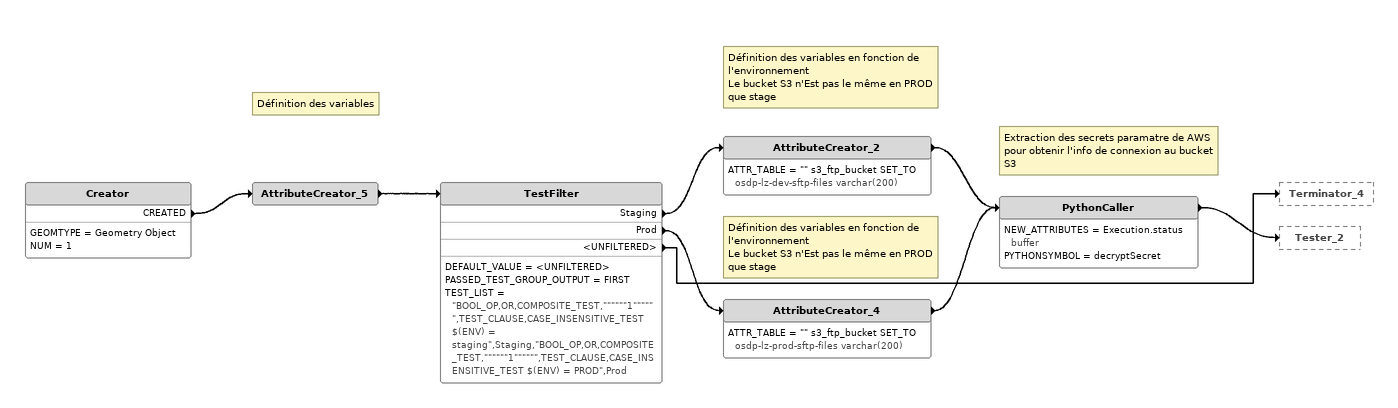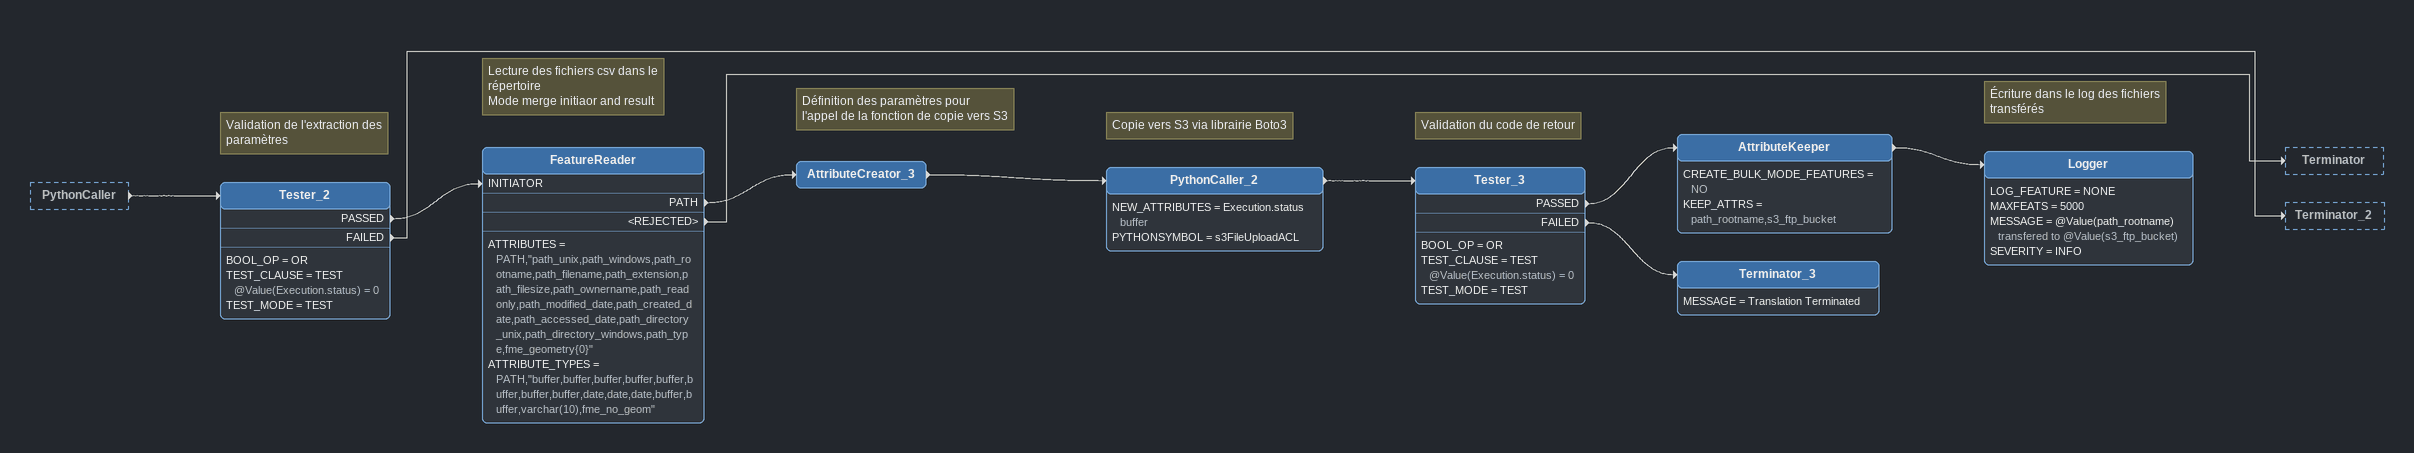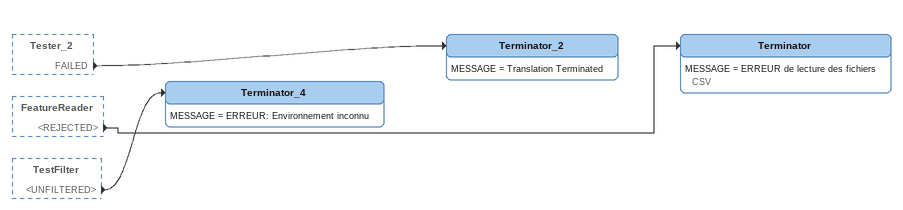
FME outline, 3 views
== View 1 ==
Creator
    GEOMTYPE = Geometry Object
    NUM = 1
    CREATED -> AttributeCreator_5
Note: Définition des variables
AttributeCreator_5
    -> TestFilter
TestFilter
    DEFAULT_VALUE = <UNFILTERED>
    PASSED_TEST_GROUP_OUTPUT = FIRST
    TEST_LIST = "BOOL_OP,OR,COMPOSITE_TEST,""""""1"""""",TEST_CLAUSE,CASE_INSENSITIVE_TEST $(ENV) = staging",Staging,"BOOL_OP,OR,COMPOSITE_TEST,""""""1"""""",TEST_CLAUSE,CASE_INSENSITIVE_TEST $(ENV) = PROD",Prod
    Staging -> AttributeCreator_2
    Prod -> AttributeCreator_4
    <UNFILTERED> -> Terminator_4
Note: Définition des variables en fonction de l'environnement / Le bucket S3 n'Est pas le même en PROD que stage
AttributeCreator_2
    ATTR_TABLE = "" s3_ftp_bucket SET_TO osdp-lz-dev-sftp-files varchar(200)
    -> PythonCaller
Note: Définition des variables en fonction de l'environnement / Le bucket S3 n'Est pas le même en PROD que stage
AttributeCreator_4
    ATTR_TABLE = "" s3_ftp_bucket SET_TO osdp-lz-prod-sftp-files varchar(200)
    -> PythonCaller
Note: Extraction des secrets paramatre de AWS pour obtenir l'info de connexion au bucket S3
PythonCaller
    NEW_ATTRIBUTES = Execution.status buffer
    PYTHONSYMBOL = decryptSecret
    -> Tester_2

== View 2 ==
PythonCaller [outside]
    -> Tester_2
Note: Validation de l'extraction des paramètres
Tester_2
    BOOL_OP = OR
    TEST_CLAUSE = TEST @Value(Execution.status) = 0
    TEST_MODE = TEST
    PASSED -> FeatureReader [INITIATOR]
    FAILED -> Terminator_2
Note: Lecture des fichiers csv dans le répertoire / Mode merge initiaor and result
FeatureReader
    ATTRIBUTES = PATH,"path_unix,path_windows,path_rootname,path_filename,path_extension,path_filesize,path_ownername,path_readonly,path_modified_date,path_created_date,path_accessed_date,path_directory_unix,path_directory_windows,path_type,fme_geometry{0}"
    ATTRIBUTE_TYPES = PATH,"buffer,buffer,buffer,buffer,buffer,buffer,buffer,buffer,date,date,date,buffer,buffer,varchar(10),fme_no_geom"
    PATH -> AttributeCreator_3
    <REJECTED> -> Terminator
Note: Définition des paramètres pour l'appel de la fonction de copie vers S3
AttributeCreator_3
    -> PythonCaller_2
Note: Copie vers S3 via librairie Boto3
PythonCaller_2
    NEW_ATTRIBUTES = Execution.status buffer
    PYTHONSYMBOL = s3FileUploadACL
    -> Tester_3
Note: Validation du code de retour
Tester_3
    BOOL_OP = OR
    TEST_CLAUSE = TEST @Value(Execution.status) = 0
    TEST_MODE = TEST
    PASSED -> AttributeKeeper
    FAILED -> Terminator_3
AttributeKeeper
    CREATE_BULK_MODE_FEATURES = NO
    KEEP_ATTRS = path_rootname,s3_ftp_bucket
    -> Logger
Note: Écriture dans le log des fichiers transférés
Logger
    LOG_FEATURE = NONE
    MAXFEATS = 5000
    MESSAGE = @Value(path_rootname) transfered to @Value(s3_ftp_bucket)
    SEVERITY = INFO
Terminator_3
    MESSAGE = Translation Terminated

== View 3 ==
Tester_2 [outside]
    FAILED -> Terminator_2
FeatureReader [outside]
    <REJECTED> -> Terminator
TestFilter [outside]
    <UNFILTERED> -> Terminator_4
Terminator
    MESSAGE = ERREUR de lecture des fichiers CSV
Terminator_2
    MESSAGE = Translation Terminated
Terminator_4
    MESSAGE = ERREUR: Environnement inconnu
